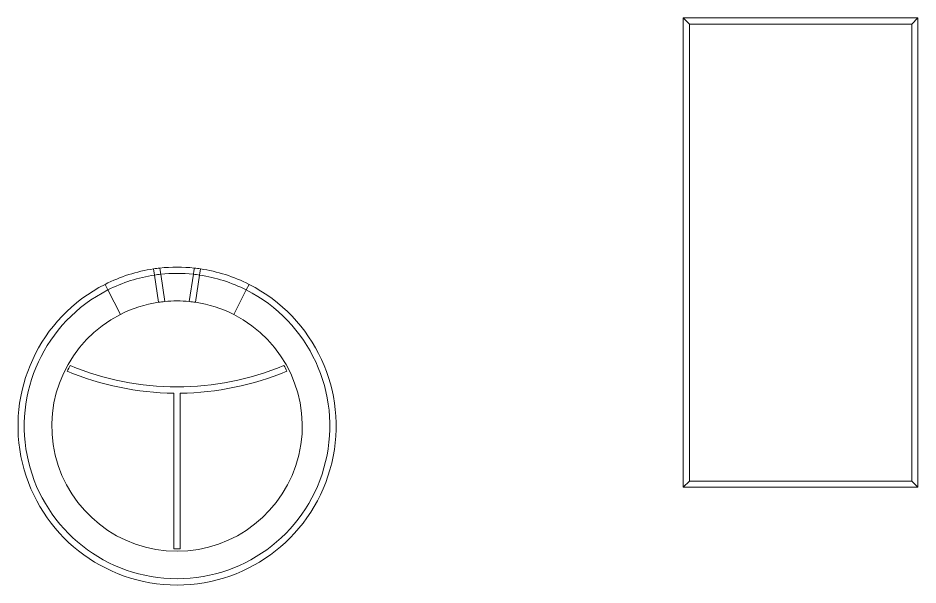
# Model space of a CAD drawing. Header units: millimetres. Extents: x 145 to 1488, y 403 to 626.
# Drawn here: x 435.76 to 464.5, y 523.52 to 541.64 of the extents above; entities that cross this region are included whole.
import ezdxf

# ---------------------------------------------------------------- set-up
doc = ezdxf.new("R2010")
doc.units = ezdxf.units.MM
doc.layers.add('TANGENT EDGES', color=7, linetype='Continuous', lineweight=0)
doc.layers.add('VISIBLE', color=7, linetype='Continuous', lineweight=0)

msp = doc.modelspace()

# ---------------------------------------------------------------- linework, layer by layer
at = {"layer": 'TANGENT EDGES'}
for p, q in [((457.2, 526.839), (457.2, 541.439)), ((457.2, 541.439), (464.3, 541.439)), ((464.3, 541.439), (464.3, 526.839)), ((440.085, 533.62), (440.115, 533.422)), ((441.556, 533.422), (441.585, 533.62)), ((440.115, 533.422), (440.245, 532.552)), ((440.313, 533.448), (440.443, 532.576)), ((441.227, 532.576), (441.357, 533.448)), ((441.426, 532.552), (441.556, 533.422)), ((438.535, 533.125), (438.626, 532.947)), ((438.626, 532.947), (439.024, 532.162)), ((442.646, 532.162), (443.045, 532.947)), ((443.045, 532.947), (443.135, 533.125)), ((464.3, 526.839), (457.2, 526.839))]:
    msp.add_line(p, q, dxfattribs=at)
for centre, radius, start, end in [((440.835, 528.596), 4.88, 98.4901, 116.9206), ((440.834, 528.609), 4.867, 96.138, 98.4933), ((440.835, 528.596), 4.88, 83.8588, 96.1412), ((440.837, 528.609), 4.867, 81.5067, 83.862), ((440.835, 528.596), 4.88, 63.0794, 81.5099), ((440.835, 528.596), 4.88, 116.9206, 63.0794)]:
    msp.add_arc(centre, radius, start, end, dxfattribs=at)
for centre, major_axis, ratio, start_param, end_param in [((440.313, 533.448), (-0.03, 0.198), 0.000328, 4.71129, 6.283185), ((441.357, 533.448), (-0.029, -0.198), 0.000506, -3.141545, -1.570256)]:
    msp.add_ellipse(centre, major_axis=major_axis, ratio=ratio, start_param=start_param, end_param=end_param, dxfattribs=at)
at = {"layer": 'VISIBLE'}
for p, q in [((457.2, 541.439), (457, 541.639)), ((457, 541.639), (457, 526.639)), ((464.5, 541.639), (457, 541.639)), ((464.3, 541.439), (464.5, 541.639)), ((464.5, 526.639), (464.5, 541.639)), ((440.285, 533.646), (440.284, 533.646)), ((441.387, 533.646), (441.385, 533.646)), ((440.735, 529.645), (440.735, 524.674)), ((440.935, 524.674), (440.935, 529.645)), ((457.2, 526.839), (457, 526.639)), ((457, 526.639), (464.5, 526.639)), ((464.3, 526.839), (464.5, 526.639))]:
    msp.add_line(p, q, dxfattribs=at)
for centre, radius, start, end in [((440.835, 528.596), 5.08, 98.4901, 116.9206), ((440.835, 528.596), 5.08, 96.2337, 98.4901), ((440.835, 528.596), 5.08, 83.7845, 96.2155), ((440.835, 528.596), 5.08, 81.5099, 83.7663), ((440.835, 528.596), 5.08, 63.0794, 81.5099), ((440.835, 528.596), 5.08, 116.9206, 270), ((440.835, 528.596), 5.08, 270, 63.0794), ((440.835, 528.596), 4, 98.4901, 116.9206), ((440.834, 528.604), 3.992, 95.6212, 98.4929), ((440.835, 528.596), 4, 90, 95.6241), ((440.835, 528.596), 4, 84.3759, 90), ((440.836, 528.604), 3.992, 81.5071, 84.3788), ((440.835, 528.596), 4, 63.0794, 81.5099), ((440.835, 528.596), 4, 116.9206, 270.0001), ((440.835, 528.596), 4, 269.9999, 63.0794), ((440.829, 528.599), 3.916, 150.4522, 153.3915), ((440.835, 538.684), 9.039, 247.167, 269.3661), ((440.835, 538.684), 8.839, 247.286, 292.714), ((440.835, 538.684), 9.039, 270.6339, 292.833), ((440.842, 528.599), 3.916, 26.6085, 29.5478), ((440.835, 528.588), 3.916, 268.5366, 271.4634)]:
    msp.add_arc(centre, radius, start, end, dxfattribs=at)

doc.saveas('drawing.dxf')
